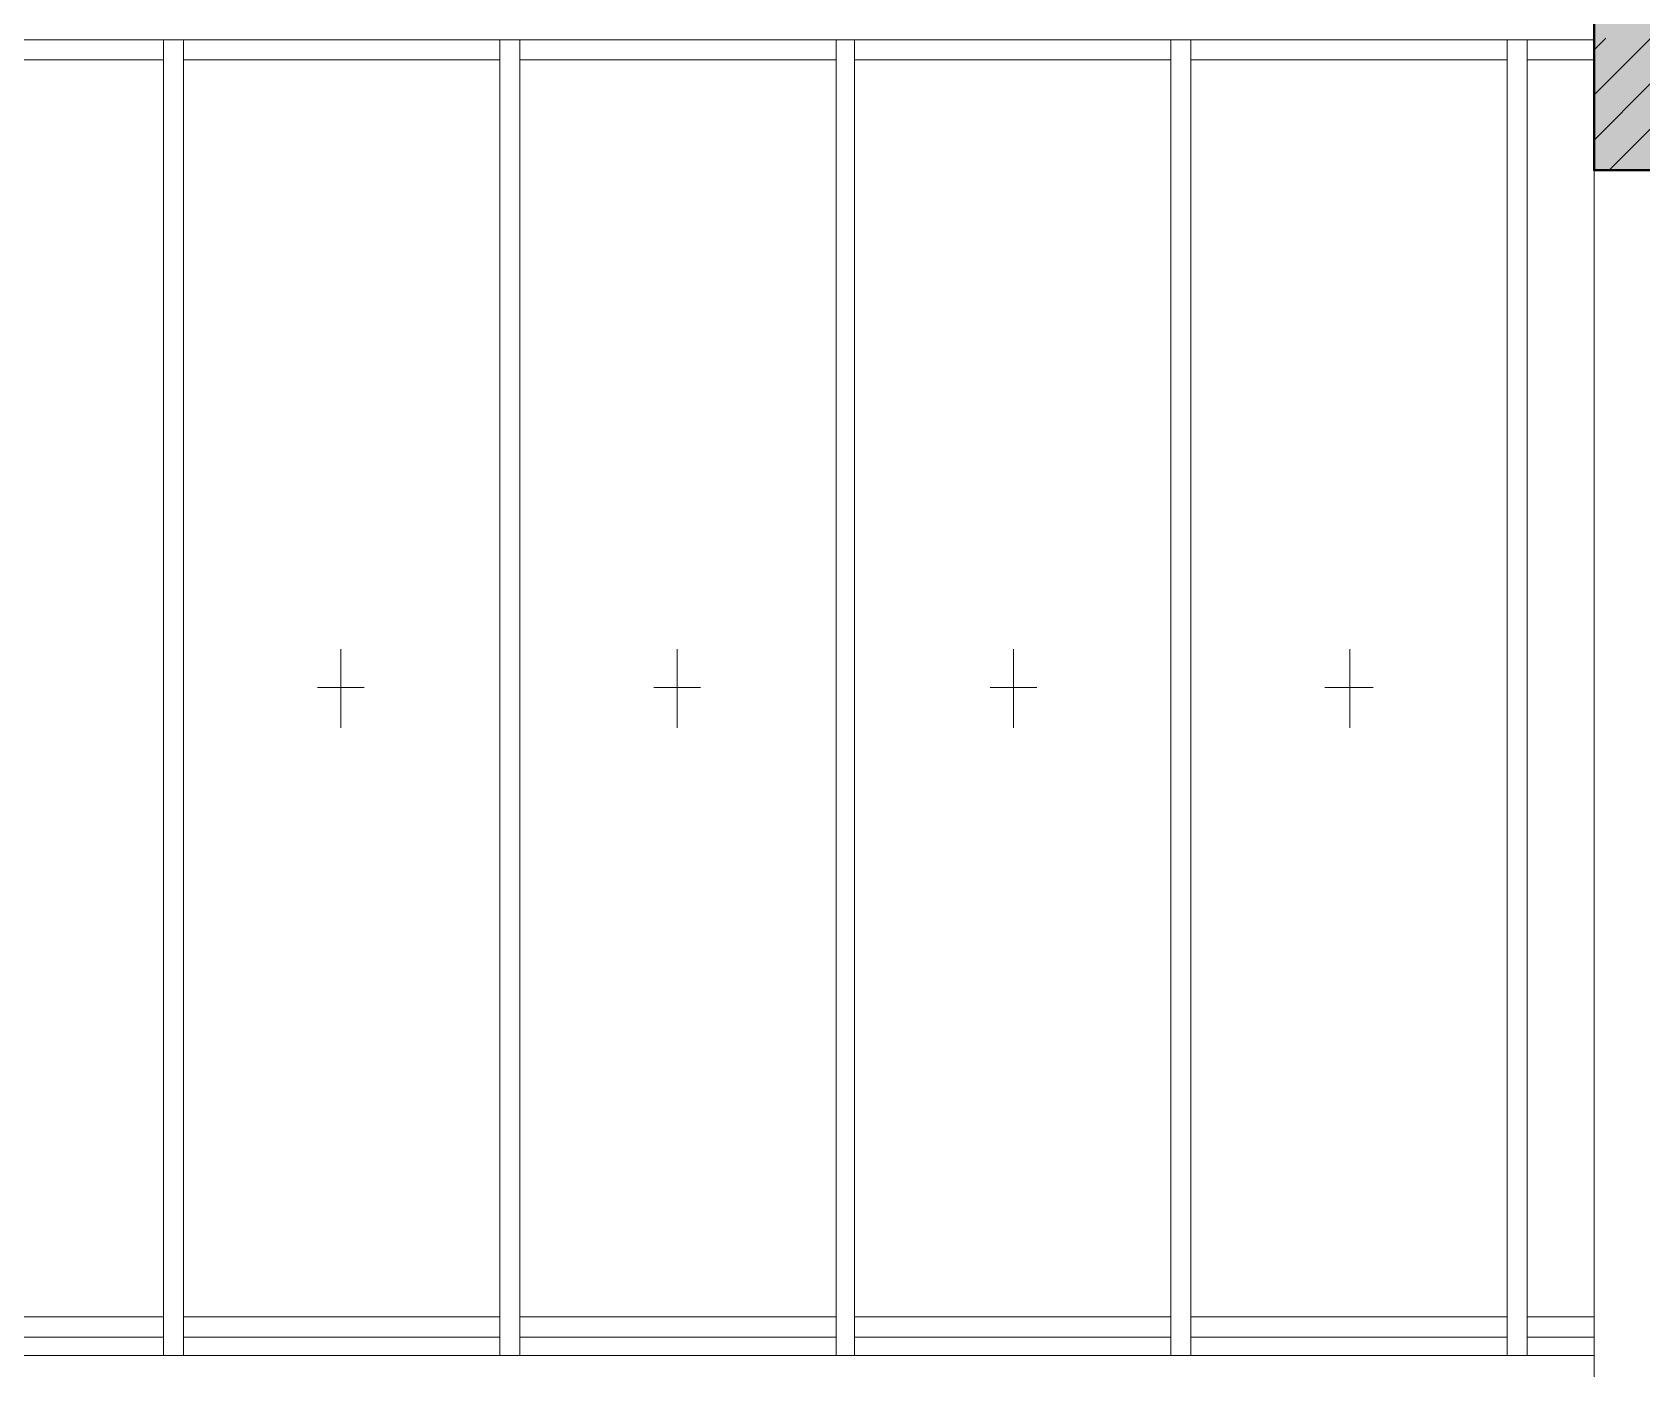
# Model space of a CAD drawing. Header units: millimetres. Extents: x -135211 to 49383, y -8033 to 228499.
# Drawn here: x -87349 to -83276, y 15132 to 18512 of the extents above; entities that cross this region are included whole.
import ezdxf

# ---------------------------------------------------------------- set-up
doc = ezdxf.new("R2010")
doc.units = ezdxf.units.MM
doc.layers.add('PDF _Геометрия', color=7, linetype='Continuous', true_color=0x1d1d1d)
doc.layers.add('PDF _Сплошная заливка', color=7, linetype='Continuous', true_color=0xffffff)

msp = doc.modelspace()

# ---------------------------------------------------------------- linework, layer by layer
at = {"layer": 'PDF _Геометрия', "color": 7, "lineweight": 40}
msp.add_lwpolyline([(-95546, 19123.9), (-91693.9, 19123.9), (-91693.9, 18163), (-91194.4, 18163), (-91194.4, 19123.9), (-88095.8, 19123.9), (-88095.8, 18163), (-87596.3, 18163), (-87596.3, 19123.9), (-83397.1, 19123.9), (-83397.1, 18163), (-82897.6, 18163), (-82897.6, 19123.9), (-77898.3, 19123.9), (-77898.3, 18544), (-77398.8, 18544), (-77398.8, 19123.9), (-77398.8, 19365.2), (-77398.8, 20563.1), (-77648.6, 20563.1), (-77648.6, 19365.2), (-103296.8, 19365.2)], dxfattribs=at)
at = {"layer": 'PDF _Геометрия', "color": 7, "lineweight": 9}
for points in [[(-87596.3, 18544), (-83397.1, 18544), (-83397.1, 19123.9), (-83397.1, 9904.3)], [(-83397.1, 18442.4), (-83566.4, 18442.4), (-83566.4, 18493.2), (-83397.1, 18493.2), (-83591.8, 18493.2), (-84442.7, 18493.2), (-85293.5, 18493.2), (-86140.1, 18493.2), (-86991, 18493.2), (-87596.3, 18493.2), (-87016.4, 18493.2), (-87016.4, 18442.4), (-87596.3, 18442.4)], [(-86965.6, 15166), (-86965.6, 15237.9), (-86965.6, 18467.8), (-86965.6, 18493.2), (-87016.4, 18493.2), (-87016.4, 18467.8), (-87016.4, 15237.9), (-87016.4, 15166)], [(-86114.7, 15166), (-86114.7, 15237.9), (-86114.7, 18467.8), (-86114.7, 18493.2), (-86165.5, 18493.2), (-86165.5, 18467.8), (-86165.5, 15237.9), (-86165.5, 15166)], [(-85268.1, 15166), (-85268.1, 15237.9), (-85268.1, 18467.8), (-85268.1, 18493.2), (-85314.7, 18493.2), (-85314.7, 18467.8), (-85314.7, 15237.9), (-85314.7, 15166)], [(-84417.3, 15166), (-84417.3, 15237.9), (-84417.3, 18467.8), (-84417.3, 18493.2), (-84468.1, 18493.2), (-84468.1, 18467.8), (-84468.1, 15237.9), (-84468.1, 15166)], [(-83566.4, 15166), (-83566.4, 15237.9), (-83566.4, 18467.8), (-83566.4, 18493.2), (-83617.2, 18493.2), (-83617.2, 18467.8), (-83617.2, 15237.9), (-83617.2, 15166)], [(-86567.7, 16952.3), (-86567.7, 16753.4)], [(-85716.8, 16952.3), (-85716.8, 16753.4)], [(-84866, 16952.3), (-84866, 16753.4)], [(-84015.1, 16952.3), (-84015.1, 16753.4)], [(-86508.4, 16855), (-86626.9, 16855)], [(-85657.6, 16855), (-85776.1, 16855)], [(-84806.7, 16855), (-84925.2, 16855)], [(-83955.9, 16855), (-84078.6, 16855)], [(-87596.3, 15263.3), (-87016.4, 15263.3), (-87016.4, 15212.5), (-87596.3, 15212.5)], [(-83397.1, 15212.5), (-83566.4, 15212.5), (-83566.4, 15263.3), (-83397.1, 15263.3)]]:
    msp.add_lwpolyline(points, dxfattribs=at)
at = {"layer": 'PDF _Геометрия', "lineweight": 9}
for points in [[(-83397.1, 18353.5), (-82897.6, 18853)], [(-83359, 18163), (-82897.6, 18624.4)], [(-83397.1, 18467.8), (-83367.5, 18497.4)], [(-83397.1, 18239.2), (-83253.2, 18383.1)]]:
    msp.add_lwpolyline(points, dxfattribs=at)
at = {"layer": 'PDF _Геометрия', "color": 7, "lineweight": 9}
for points in [[(-86965.6, 18493.2), (-86165.5, 18493.2), (-86165.5, 18442.4), (-86965.6, 18442.4)], [(-86114.7, 18493.2), (-85314.7, 18493.2), (-85314.7, 18442.4), (-86114.7, 18442.4)], [(-85268.1, 18493.2), (-84468.1, 18493.2), (-84468.1, 18442.4), (-85268.1, 18442.4)], [(-84417.3, 18493.2), (-83617.2, 18493.2), (-83617.2, 18442.4), (-84417.3, 18442.4)], [(-86965.6, 15263.3), (-86165.5, 15263.3), (-86165.5, 15212.5), (-86965.6, 15212.5)], [(-86114.7, 15263.3), (-85314.7, 15263.3), (-85314.7, 15212.5), (-86114.7, 15212.5)], [(-85268.1, 15263.3), (-84468.1, 15263.3), (-84468.1, 15212.5), (-85268.1, 15212.5)], [(-84417.3, 15263.3), (-83617.2, 15263.3), (-83617.2, 15212.5), (-84417.3, 15212.5)], [(-87596.3, 14344.8), (-83397.1, 14344.8), (-83397.1, 15166), (-87596.3, 15166)]]:
    msp.add_lwpolyline(points, close=True, dxfattribs=at)
at = {"layer": 'PDF _Сплошная заливка', "lineweight": 5, "transparency": 33554559}
msp.add_solid([(-83397.1, 19123.9), (-83397.1, 18163), (-82897.6, 19123.9), (-82897.6, 18163)], dxfattribs=at)

doc.saveas('drawing.dxf')
